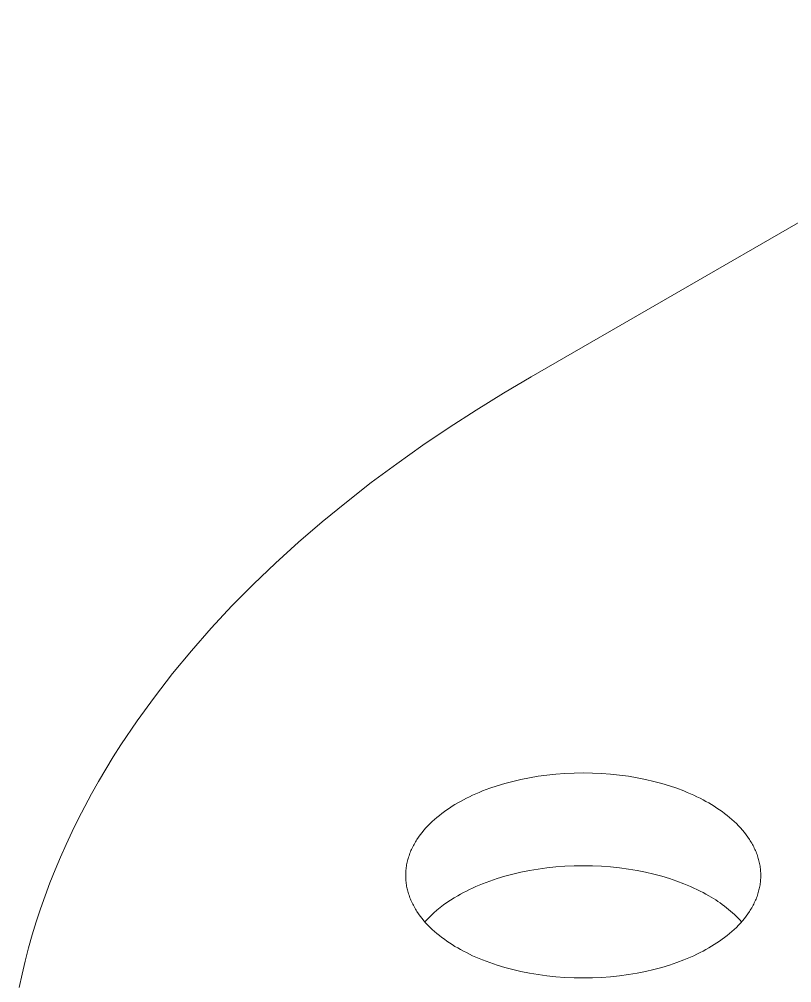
# Model space of a CAD drawing. Header units: inches. Extents: x -6.5 to 91.7, y -2.1 to 67.1.
# Drawn here: x 52.907 to 53.806, y 51.894 to 53.015 of the extents above; entities that cross this region are included whole.
import ezdxf

# ---------------------------------------------------------------- set-up
doc = ezdxf.new("R2010")
doc.units = ezdxf.units.IN
doc.layers.add('ZANO_R', color=7, linetype='Continuous', lineweight=0)

msp = doc.modelspace()

# ---------------------------------------------------------------- linework, layer by layer
at = {"layer": 'ZANO_R'}
for p, q in [((60.04864, 56.37804), (53.50333, 52.5988)), ((53.50333, 52.5988), (53.471, 52.57971)), ((53.471, 52.57971), (53.43914, 52.56004)), ((53.43914, 52.56004), (53.40778, 52.53979)), ((53.40778, 52.53979), (53.37696, 52.51895)), ((53.37696, 52.51895), (53.34672, 52.49753)), ((53.34672, 52.49753), (53.31711, 52.47554)), ((53.31711, 52.47554), (53.28817, 52.45299)), ((53.28817, 52.45299), (53.25994, 52.42987)), ((53.25994, 52.42987), (53.23246, 52.4062)), ((53.23246, 52.4062), (53.20577, 52.38199)), ((53.20577, 52.38199), (53.17993, 52.35726)), ((53.17993, 52.35726), (53.15495, 52.332)), ((53.15495, 52.332), (53.1309, 52.30624)), ((53.1309, 52.30624), (53.1078, 52.27999)), ((53.1078, 52.27999), (53.0857, 52.25327)), ((53.0857, 52.25327), (53.06464, 52.2261)), ((53.06464, 52.2261), (53.04465, 52.19849)), ((53.04465, 52.19849), (53.02576, 52.17046)), ((53.02576, 52.17046), (53.01675, 52.1563)), ((53.01675, 52.1563), (53.00802, 52.14204)), ((53.00802, 52.14204), (52.99959, 52.12769)), ((53.49122, 52.13014), (53.50105, 52.13211)), ((53.50105, 52.13211), (53.51112, 52.1338)), ((53.51112, 52.1338), (53.52139, 52.1352)), ((53.52139, 52.1352), (53.53182, 52.1363)), ((53.53182, 52.1363), (53.54239, 52.13709)), ((53.54239, 52.13709), (53.55304, 52.13757)), ((53.55304, 52.13757), (53.56373, 52.13773)), ((53.56373, 52.13773), (53.57442, 52.13757)), ((53.57442, 52.13757), (53.58506, 52.13709)), ((53.58506, 52.13709), (53.59563, 52.1363)), ((53.59563, 52.1363), (53.60606, 52.1352)), ((53.60606, 52.1352), (53.61633, 52.1338)), ((53.61633, 52.1338), (53.6264, 52.13211)), ((53.6264, 52.13211), (53.63623, 52.13015)), ((52.99959, 52.12769), (52.99145, 52.11326)), ((53.45488, 52.11983), (53.46347, 52.12274)), ((53.46347, 52.12274), (53.4724, 52.12544)), ((53.4724, 52.12544), (53.48166, 52.12792)), ((53.48166, 52.12792), (53.49122, 52.13014)), ((53.63623, 52.13015), (53.64579, 52.12792)), ((53.64579, 52.12792), (53.65505, 52.12545)), ((53.65505, 52.12545), (53.66399, 52.12275)), ((53.66399, 52.12275), (53.67258, 52.11984)), ((52.99145, 52.11326), (52.98362, 52.09873)), ((53.42776, 52.10826), (53.43134, 52.11003)), ((53.43134, 52.11003), (53.43502, 52.11176)), ((53.43502, 52.11176), (53.4388, 52.11345)), ((53.4388, 52.11345), (53.44268, 52.11511)), ((53.44268, 52.11511), (53.44665, 52.11673)), ((53.44665, 52.11673), (53.45488, 52.11983)), ((53.67258, 52.11984), (53.6808, 52.11674)), ((53.6808, 52.11674), (53.68477, 52.11512)), ((53.68477, 52.11512), (53.68865, 52.11346)), ((53.68865, 52.11346), (53.69243, 52.11176)), ((53.69243, 52.11176), (53.69611, 52.11003)), ((53.69611, 52.11003), (53.69969, 52.10827)), ((52.98362, 52.09873), (52.97609, 52.08412)), ((53.40815, 52.09693), (53.41126, 52.09894)), ((53.41126, 52.09894), (53.41442, 52.10089)), ((53.41442, 52.10089), (53.41763, 52.10279)), ((53.41763, 52.10279), (53.4209, 52.10464)), ((53.4209, 52.10464), (53.42428, 52.10646)), ((53.42428, 52.10646), (53.42776, 52.10826)), ((53.69969, 52.10827), (53.70317, 52.10647)), ((53.70317, 52.10647), (53.70655, 52.10465)), ((53.70655, 52.10465), (53.70983, 52.10279)), ((53.70983, 52.10279), (53.71303, 52.1009)), ((53.71303, 52.1009), (53.71619, 52.09895)), ((53.71619, 52.09895), (53.71931, 52.09694)), ((53.39348, 52.08603), (53.39628, 52.08832)), ((53.39628, 52.08832), (53.39915, 52.09056)), ((53.39915, 52.09056), (53.40209, 52.09274)), ((53.40209, 52.09274), (53.40509, 52.09487)), ((53.40509, 52.09487), (53.40815, 52.09693)), ((53.71931, 52.09694), (53.72236, 52.09487)), ((53.72236, 52.09487), (53.72536, 52.09275)), ((53.72536, 52.09275), (53.7283, 52.09057)), ((53.7283, 52.09057), (53.73117, 52.08833)), ((53.73117, 52.08833), (53.73397, 52.08604)), ((52.97609, 52.08412), (52.96887, 52.06943)), ((53.38068, 52.07376), (53.38306, 52.07632)), ((53.38306, 52.07632), (53.38554, 52.07883)), ((53.38554, 52.07883), (53.38811, 52.08128)), ((53.38811, 52.08128), (53.39075, 52.08368)), ((53.39075, 52.08368), (53.39348, 52.08603)), ((53.73397, 52.08604), (53.7367, 52.08369)), ((53.7367, 52.08369), (53.73935, 52.08129)), ((53.73935, 52.08129), (53.74191, 52.07883)), ((53.74191, 52.07883), (53.74439, 52.07633)), ((53.74439, 52.07633), (53.74677, 52.07377)), ((52.96887, 52.06943), (52.96196, 52.05466)), ((53.37212, 52.06307), (53.3741, 52.06581)), ((53.3741, 52.06581), (53.37619, 52.06851)), ((53.37619, 52.06851), (53.37839, 52.07116)), ((53.37839, 52.07116), (53.38068, 52.07376)), ((53.74677, 52.07377), (53.74907, 52.07117)), ((53.74907, 52.07117), (53.75126, 52.06852)), ((53.75126, 52.06852), (53.75335, 52.06582)), ((53.75335, 52.06582), (53.75533, 52.06308)), ((52.96196, 52.05466), (52.95537, 52.03982)), ((53.36532, 52.05173), (53.36607, 52.05318)), ((53.36607, 52.05318), (53.36684, 52.05462)), ((53.36684, 52.05462), (53.36765, 52.05605)), ((53.36765, 52.05605), (53.36849, 52.05748)), ((53.36849, 52.05748), (53.36935, 52.05889)), ((53.36935, 52.05889), (53.37025, 52.06029)), ((53.37025, 52.06029), (53.37212, 52.06307)), ((53.75533, 52.06308), (53.7572, 52.0603)), ((53.7572, 52.0603), (53.7581, 52.0589)), ((53.7581, 52.0589), (53.75896, 52.05748)), ((53.75896, 52.05748), (53.7598, 52.05606)), ((53.7598, 52.05606), (53.76061, 52.05463)), ((53.76061, 52.05463), (53.76139, 52.05319)), ((53.76139, 52.05319), (53.76213, 52.05174)), ((53.36097, 52.04138), (53.36149, 52.04288)), ((53.36149, 52.04288), (53.36205, 52.04437)), ((53.36205, 52.04437), (53.36264, 52.04585)), ((53.36264, 52.04585), (53.36326, 52.04733)), ((53.36326, 52.04733), (53.36392, 52.04881)), ((53.36392, 52.04881), (53.3646, 52.05027)), ((53.3646, 52.05027), (53.36532, 52.05173)), ((53.76213, 52.05174), (53.76285, 52.05028)), ((53.76285, 52.05028), (53.76353, 52.04882)), ((53.76353, 52.04882), (53.76419, 52.04734)), ((53.76419, 52.04734), (53.76481, 52.04586)), ((53.76481, 52.04586), (53.7654, 52.04438)), ((53.7654, 52.04438), (53.76596, 52.04289)), ((53.76596, 52.04289), (53.76649, 52.04139)), ((52.95537, 52.03982), (52.94909, 52.02491)), ((53.35796, 52.02922), (53.35821, 52.03075)), ((53.35821, 52.03075), (53.35851, 52.03228)), ((53.35851, 52.03228), (53.35883, 52.03381)), ((53.35883, 52.03381), (53.35919, 52.03533)), ((53.35919, 52.03533), (53.35959, 52.03685)), ((53.35959, 52.03685), (53.36001, 52.03836)), ((53.36001, 52.03836), (53.36047, 52.03987)), ((53.36047, 52.03987), (53.36097, 52.04138)), ((53.76649, 52.04139), (53.76698, 52.03988)), ((53.76698, 52.03988), (53.76744, 52.03837)), ((53.76744, 52.03837), (53.76787, 52.03686)), ((53.76787, 52.03686), (53.76826, 52.03534)), ((53.76826, 52.03534), (53.76862, 52.03382)), ((53.76862, 52.03382), (53.76895, 52.03229)), ((53.76895, 52.03229), (53.76924, 52.03076)), ((53.76924, 52.03076), (53.7695, 52.02923)), ((52.94909, 52.02491), (52.94314, 52.00993)), ((53.35711, 52.01843), (53.35713, 52.01998)), ((53.35713, 52.01998), (53.35718, 52.02152)), ((53.35718, 52.02152), (53.35726, 52.02306)), ((53.35726, 52.02306), (53.35739, 52.0246)), ((53.35739, 52.0246), (53.35754, 52.02614)), ((53.35754, 52.02614), (53.35773, 52.02768)), ((53.35773, 52.02768), (53.35796, 52.02922)), ((53.48167, 52.01995), (53.47241, 52.01748)), ((53.49123, 52.02218), (53.48167, 52.01995)), ((53.50105, 52.02414), (53.49123, 52.02218)), ((53.51112, 52.02583), (53.50105, 52.02414)), ((53.52139, 52.02723), (53.51112, 52.02583)), ((53.53183, 52.02833), (53.52139, 52.02723)), ((53.54239, 52.02913), (53.53183, 52.02833)), ((53.55304, 52.0296), (53.54239, 52.02913)), ((53.56373, 52.02976), (53.55304, 52.0296)), ((53.57442, 52.02961), (53.56373, 52.02976)), ((53.58507, 52.02913), (53.57442, 52.02961)), ((53.59563, 52.02833), (53.58507, 52.02913)), ((53.60607, 52.02723), (53.59563, 52.02833)), ((53.61634, 52.02583), (53.60607, 52.02723)), ((53.62641, 52.02415), (53.61634, 52.02583)), ((53.63623, 52.02218), (53.62641, 52.02415)), ((53.64579, 52.01995), (53.63623, 52.02218)), ((53.65505, 52.01748), (53.64579, 52.01995)), ((53.7695, 52.02923), (53.76972, 52.02769)), ((53.76972, 52.02769), (53.76991, 52.02615)), ((53.76991, 52.02615), (53.77007, 52.02461)), ((53.77007, 52.02461), (53.77019, 52.02307)), ((53.77019, 52.02307), (53.77027, 52.02153)), ((53.77027, 52.02153), (53.77033, 52.01999)), ((53.77033, 52.01999), (53.77034, 52.01844)), ((52.94314, 52.00993), (52.93751, 51.99489)), ((53.35713, 52.01689), (53.35711, 52.01843)), ((53.35718, 52.01534), (53.35713, 52.01689)), ((53.35726, 52.0138), (53.35718, 52.01534)), ((53.35739, 52.01226), (53.35726, 52.0138)), ((53.35754, 52.01072), (53.35739, 52.01226)), ((53.35773, 52.00918), (53.35754, 52.01072)), ((53.35796, 52.00764), (53.35773, 52.00918)), ((53.44665, 52.00876), (53.44268, 52.00714)), ((53.45488, 52.01186), (53.44665, 52.00876)), ((53.46347, 52.01478), (53.45488, 52.01186)), ((53.47241, 52.01748), (53.46347, 52.01478)), ((53.66399, 52.01478), (53.65505, 52.01748)), ((53.67258, 52.01187), (53.66399, 52.01478)), ((53.68081, 52.00877), (53.67258, 52.01187)), ((53.68478, 52.00715), (53.68081, 52.00877)), ((53.76972, 52.00919), (53.7695, 52.00765)), ((53.76991, 52.01073), (53.76972, 52.00919)), ((53.77007, 52.01227), (53.76991, 52.01073)), ((53.77019, 52.01381), (53.77007, 52.01227)), ((53.77027, 52.01535), (53.77019, 52.01381)), ((53.77033, 52.0169), (53.77027, 52.01535)), ((53.77034, 52.01844), (53.77033, 52.0169)), ((53.35821, 52.00611), (53.35796, 52.00764)), ((53.35851, 52.00458), (53.35821, 52.00611)), ((53.35883, 52.00305), (53.35851, 52.00458)), ((53.35919, 52.00153), (53.35883, 52.00305)), ((53.35959, 52.00001), (53.35919, 52.00153)), ((53.36001, 51.9985), (53.35959, 52.00001)), ((53.36047, 51.99699), (53.36001, 51.9985)), ((53.36097, 51.99549), (53.36047, 51.99699)), ((53.42429, 51.9985), (53.42091, 51.99667)), ((53.42777, 52.00029), (53.42429, 51.9985)), ((53.43135, 52.00206), (53.42777, 52.00029)), ((53.43503, 52.00379), (53.43135, 52.00206)), ((53.43881, 52.00549), (53.43503, 52.00379)), ((53.44268, 52.00714), (53.43881, 52.00549)), ((53.68865, 52.00549), (53.68478, 52.00715)), ((53.69243, 52.0038), (53.68865, 52.00549)), ((53.69611, 52.00207), (53.69243, 52.0038)), ((53.69969, 52.0003), (53.69611, 52.00207)), ((53.70317, 51.9985), (53.69969, 52.0003)), ((53.70655, 51.99668), (53.70317, 51.9985)), ((53.76698, 51.997), (53.76649, 51.99549)), ((53.76744, 51.99851), (53.76698, 51.997)), ((53.76787, 52.00002), (53.76744, 51.99851)), ((53.76826, 52.00154), (53.76787, 52.00002)), ((53.76862, 52.00306), (53.76826, 52.00154)), ((53.76895, 52.00459), (53.76862, 52.00306)), ((53.76924, 52.00612), (53.76895, 52.00459)), ((53.7695, 52.00765), (53.76924, 52.00612)), ((52.93751, 51.99489), (52.93221, 51.97979)), ((53.36149, 51.99399), (53.36097, 51.99549)), ((53.36205, 51.99249), (53.36149, 51.99399)), ((53.36264, 51.99101), (53.36205, 51.99249)), ((53.36326, 51.98953), (53.36264, 51.99101)), ((53.36392, 51.98806), (53.36326, 51.98953)), ((53.3646, 51.98659), (53.36392, 51.98806)), ((53.36532, 51.98513), (53.3646, 51.98659)), ((53.40518, 51.98703), (53.4012, 51.98417)), ((53.40924, 51.98976), (53.40518, 51.98703)), ((53.4134, 51.99236), (53.40924, 51.98976)), ((53.41763, 51.99482), (53.4134, 51.99236)), ((53.42091, 51.99667), (53.41763, 51.99482)), ((53.70983, 51.99483), (53.70655, 51.99668)), ((53.71522, 51.99159), (53.70983, 51.99483)), ((53.71787, 51.98992), (53.71522, 51.99159)), ((53.72048, 51.9882), (53.71787, 51.98992)), ((53.72305, 51.98643), (53.72048, 51.9882)), ((53.72557, 51.98463), (53.72305, 51.98643)), ((53.76285, 51.9866), (53.76213, 51.98514)), ((53.76353, 51.98807), (53.76285, 51.9866)), ((53.76419, 51.98954), (53.76353, 51.98807)), ((53.76481, 51.99102), (53.76419, 51.98954)), ((53.7654, 51.9925), (53.76481, 51.99102)), ((53.76596, 51.994), (53.7654, 51.9925)), ((53.76649, 51.99549), (53.76596, 51.994)), ((52.93221, 51.97979), (52.92724, 51.96463)), ((53.36607, 51.98369), (53.36532, 51.98513)), ((53.36684, 51.98224), (53.36607, 51.98369)), ((53.36765, 51.98081), (53.36684, 51.98224)), ((53.36849, 51.97939), (53.36765, 51.98081)), ((53.36935, 51.97797), (53.36849, 51.97939)), ((53.37025, 51.97657), (53.36935, 51.97797)), ((53.37212, 51.97379), (53.37025, 51.97657)), ((53.38986, 51.97484), (53.38629, 51.97148)), ((53.39354, 51.97807), (53.38986, 51.97484)), ((53.39732, 51.98118), (53.39354, 51.97807)), ((53.4012, 51.98417), (53.39732, 51.98118)), ((53.72806, 51.98279), (53.72557, 51.98463)), ((53.73049, 51.98091), (53.72806, 51.98279)), ((53.73288, 51.97898), (53.73049, 51.98091)), ((53.73521, 51.97702), (53.73288, 51.97898)), ((53.73749, 51.97502), (53.73521, 51.97702)), ((53.73971, 51.97298), (53.73749, 51.97502)), ((53.7572, 51.97658), (53.75533, 51.9738)), ((53.7581, 51.97798), (53.7572, 51.97658)), ((53.75896, 51.9794), (53.7581, 51.97798)), ((53.7598, 51.98082), (53.75896, 51.9794)), ((53.76061, 51.98225), (53.7598, 51.98082)), ((53.76139, 51.98369), (53.76061, 51.98225)), ((53.76213, 51.98514), (53.76139, 51.98369)), ((52.92724, 51.96463), (52.9226, 51.94941)), ((53.3741, 51.97105), (53.37212, 51.97379)), ((53.37619, 51.96835), (53.3741, 51.97105)), ((53.37839, 51.9657), (53.37619, 51.96835)), ((53.38068, 51.9631), (53.37839, 51.9657)), ((53.38282, 51.96802), (53.37948, 51.96445)), ((53.38629, 51.97148), (53.38282, 51.96802)), ((53.74187, 51.97091), (53.73971, 51.97298)), ((53.74398, 51.96879), (53.74187, 51.97091)), ((53.74601, 51.96664), (53.74398, 51.96879)), ((53.74798, 51.96446), (53.74601, 51.96664)), ((53.74907, 51.96571), (53.74677, 51.96311)), ((53.75126, 51.96836), (53.74907, 51.96571)), ((53.75335, 51.97106), (53.75126, 51.96836)), ((53.75533, 51.9738), (53.75335, 51.97106)), ((53.38306, 51.96054), (53.38068, 51.9631)), ((53.38554, 51.95804), (53.38306, 51.96054)), ((53.38811, 51.95558), (53.38554, 51.95804)), ((53.39075, 51.95318), (53.38811, 51.95558)), ((53.39348, 51.95084), (53.39075, 51.95318)), ((53.7367, 51.95319), (53.73397, 51.95084)), ((53.73935, 51.95559), (53.7367, 51.95319)), ((53.74191, 51.95805), (53.73935, 51.95559)), ((53.74439, 51.96055), (53.74191, 51.95805)), ((53.74677, 51.96311), (53.74439, 51.96055)), ((52.9226, 51.94941), (52.91829, 51.93415)), ((53.39628, 51.94854), (53.39348, 51.95084)), ((53.39915, 51.9463), (53.39628, 51.94854)), ((53.40209, 51.94412), (53.39915, 51.9463)), ((53.40509, 51.942), (53.40209, 51.94412)), ((53.40815, 51.93993), (53.40509, 51.942)), ((53.72236, 51.94201), (53.71931, 51.93994)), ((53.72536, 51.94413), (53.72236, 51.94201)), ((53.7283, 51.94631), (53.72536, 51.94413)), ((53.73117, 51.94855), (53.7283, 51.94631)), ((53.73397, 51.95084), (53.73117, 51.94855)), ((52.91829, 51.93415), (52.91433, 51.91884)), ((53.41126, 51.93792), (53.40815, 51.93993)), ((53.41442, 51.93597), (53.41126, 51.93792)), ((53.41763, 51.93408), (53.41442, 51.93597)), ((53.4209, 51.93223), (53.41763, 51.93408)), ((53.42428, 51.9304), (53.4209, 51.93223)), ((53.42776, 51.92861), (53.42428, 51.9304)), ((53.70317, 51.93041), (53.69969, 51.92861)), ((53.70655, 51.93223), (53.70317, 51.93041)), ((53.70983, 51.93409), (53.70655, 51.93223)), ((53.71303, 51.93598), (53.70983, 51.93409)), ((53.71619, 51.93793), (53.71303, 51.93598)), ((53.71931, 51.93994), (53.71619, 51.93793)), ((52.91433, 51.91884), (52.91069, 51.90349)), ((53.43134, 51.92684), (53.42776, 51.92861)), ((53.43502, 51.92511), (53.43134, 51.92684)), ((53.4388, 51.92341), (53.43502, 51.92511)), ((53.44268, 51.92175), (53.4388, 51.92341)), ((53.44665, 51.92014), (53.44268, 51.92175)), ((53.45488, 51.91704), (53.44665, 51.92014)), ((53.6808, 51.92014), (53.67258, 51.91704)), ((53.68477, 51.92176), (53.6808, 51.92014)), ((53.68865, 51.92342), (53.68477, 51.92176)), ((53.69243, 51.92511), (53.68865, 51.92342)), ((53.69611, 51.92685), (53.69243, 51.92511)), ((53.69969, 51.92861), (53.69611, 51.92685)), ((53.46347, 51.91412), (53.45488, 51.91704)), ((53.4724, 51.91142), (53.46347, 51.91412)), ((53.48166, 51.90895), (53.4724, 51.91142)), ((53.49122, 51.90673), (53.48166, 51.90895)), ((53.64579, 51.90896), (53.63623, 51.90673)), ((53.65505, 51.91143), (53.64579, 51.90896)), ((53.66399, 51.91413), (53.65505, 51.91143)), ((53.67258, 51.91704), (53.66399, 51.91413)), ((52.91069, 51.90349), (52.9074, 51.8881)), ((53.50105, 51.90476), (53.49122, 51.90673)), ((53.51112, 51.90307), (53.50105, 51.90476)), ((53.52139, 51.90167), (53.51112, 51.90307)), ((53.53182, 51.90057), (53.52139, 51.90167)), ((53.54239, 51.89978), (53.53182, 51.90057)), ((53.55304, 51.8993), (53.54239, 51.89978)), ((53.56373, 51.89914), (53.55304, 51.8993)), ((53.57442, 51.8993), (53.56373, 51.89914)), ((53.58506, 51.89978), (53.57442, 51.8993)), ((53.59563, 51.90057), (53.58506, 51.89978)), ((53.60606, 51.90167), (53.59563, 51.90057)), ((53.61633, 51.90307), (53.60606, 51.90167)), ((53.6264, 51.90476), (53.61633, 51.90307)), ((53.63623, 51.90673), (53.6264, 51.90476))]:
    msp.add_line(p, q, dxfattribs=at)

doc.saveas('drawing.dxf')
